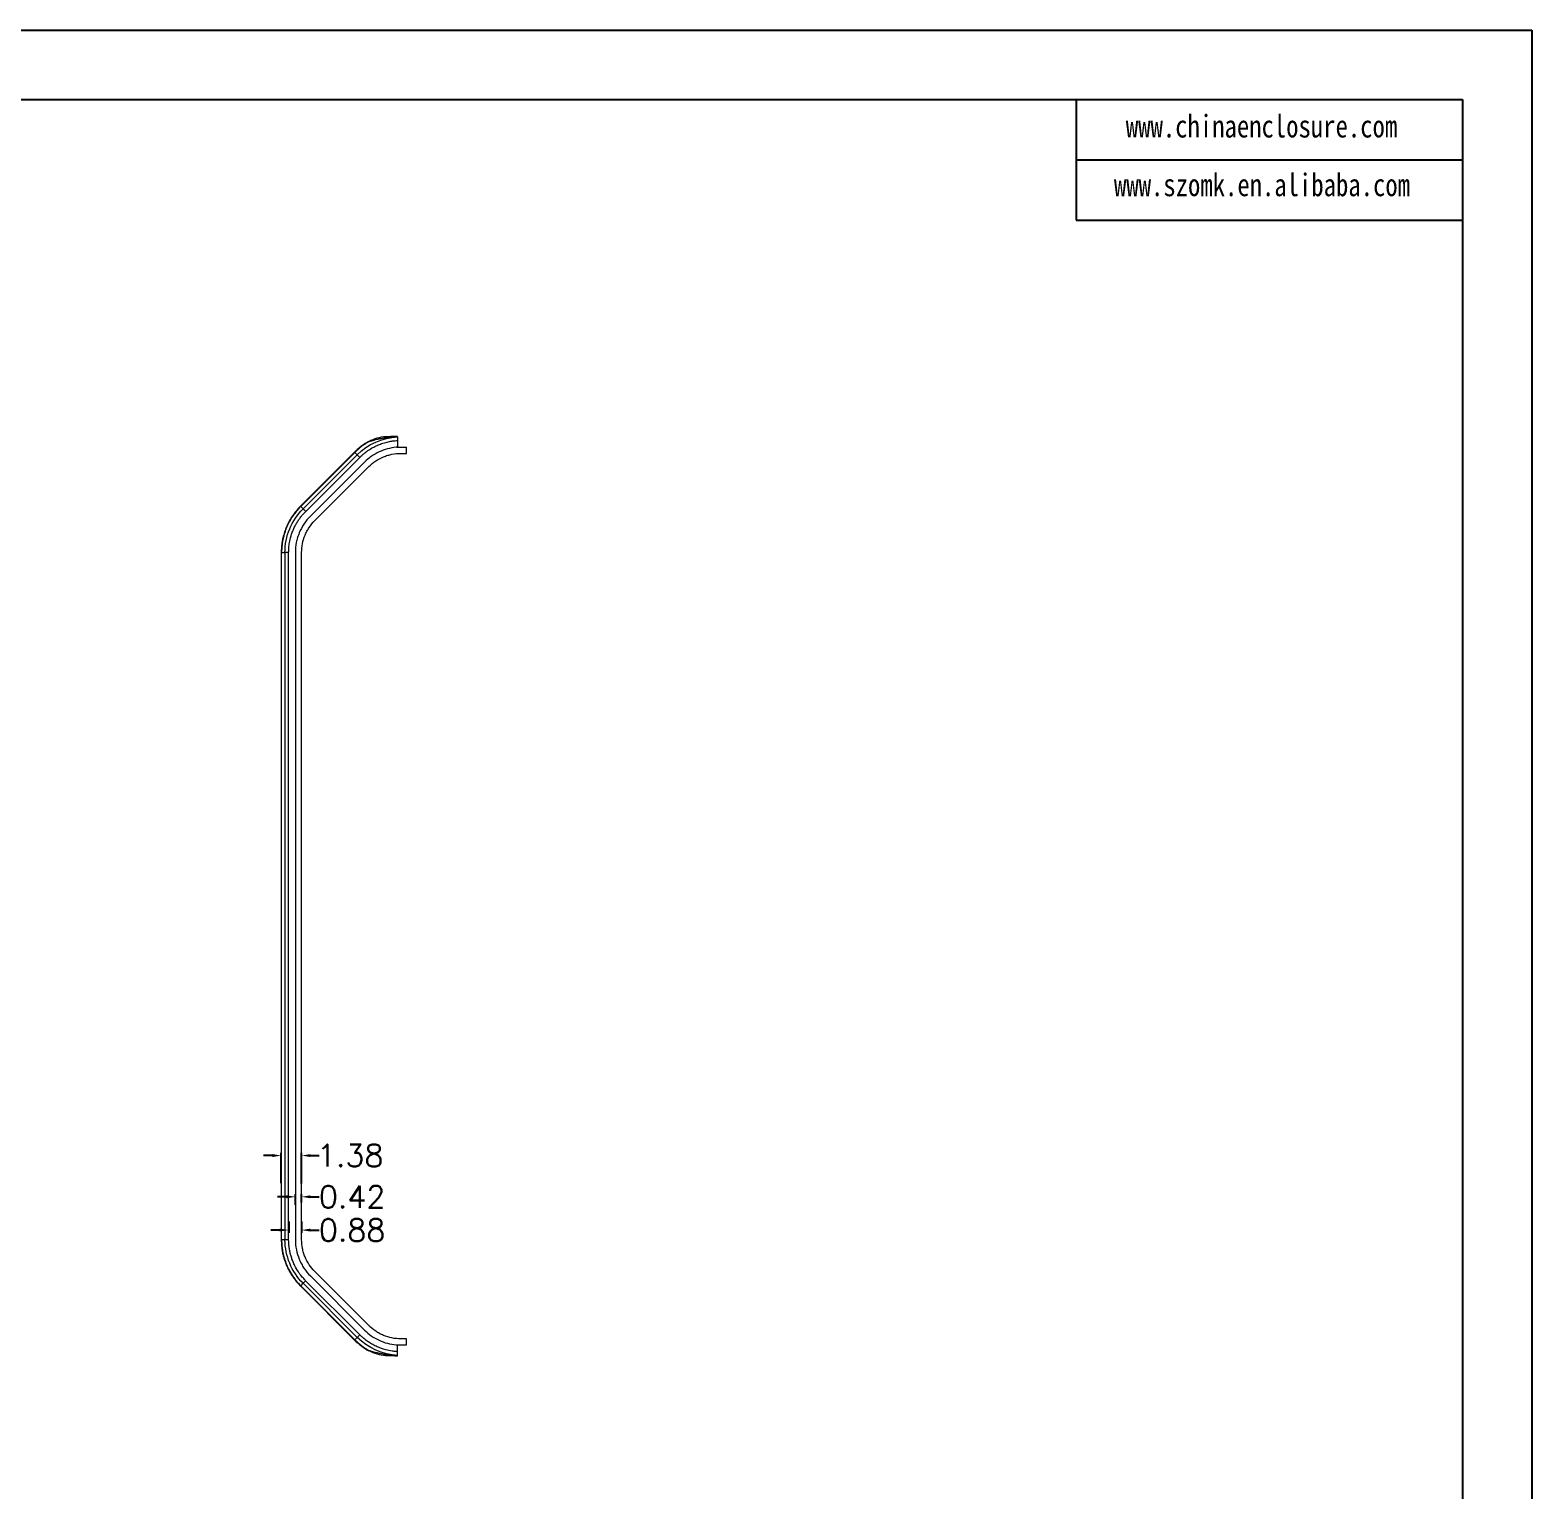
# Model space of a CAD drawing. Header units: inches. Extents: x 1153 to 4140, y 573 to 968.
# Drawn here: x 2847.9 to 2949.5, y 671.7 to 770.5 of the extents above; entities that cross this region are included whole.
import ezdxf

# ---------------------------------------------------------------- set-up
doc = ezdxf.new("R2010")
doc.units = ezdxf.units.IN
doc.layers.add('文字', color=81, linetype='Continuous')
doc.styles.get("Standard").update_dxf_attribs({"font": 'txt', "bigfont": 'gbcbig.shx'})
doc.styles.add('宋体', font='', dxfattribs={"width": 0.8, "height": 3.5})
doc.styles.get('宋体').set_extended_font_data('SimSun')
doc.dimstyles.new('2', dxfattribs={"dimtxt": 1.5, "dimasz": 0.6, "dimexe": 0.18, "dimexo": 0.0625, "dimgap": 0.09, "dimtad": 0, "dimtih": 1, "dimtoh": 1, "dimzin": 0, "dimdsep": 46, "dimtxsty": 'Standard', "dimcen": 0, "dimadec": 0, "dimazin": 2, "dimtfac": 1, "dimtofl": 0, "dimtmove": 0, "dimatfit": 3, "dimfxl": 1, "dimtolj": 1, "dimtzin": 0, "dimarcsym": 0})

# ---------------------------------------------------------------- blocks, each defined once
blk = doc.blocks.new('*D116')
at = {"color": 0, "lineweight": -2, "transparency": 16777216}
for p, q in [((2865.88, 691), (2865.88, 691.73)), ((2866.3, 691.16), (2866.3, 691.73)), ((2865.28, 691.55), (2864.68, 691.55)), ((2866.9, 691.55), (2867.5, 691.55))]:
    blk.add_line(p, q, dxfattribs=at)
at = {"color": 0, "transparency": 16777216}
for points in [[(2865.28, 691.65), (2865.28, 691.45), (2865.88, 691.55)], [(2866.9, 691.65), (2866.9, 691.45), (2866.3, 691.55)]]:
    blk.add_solid(points, dxfattribs=at)
at = {"layer": 'Defpoints', "color": 0, "transparency": 16777216}
for p in [(2865.88, 690.94), (2866.3, 691.55), (2866.3, 691.1)]:
    blk.add_point(p, dxfattribs=at)
at = {"color": 0, "transparency": 16777216, "insert": (2869.72, 691.55), "char_height": 1.5, "attachment_point": 5}
blk.add_mtext('\\A1;0.42', dxfattribs=at)
blk = doc.blocks.new('*D117')
at = {"color": 0, "lineweight": -2, "transparency": 16777216}
for p, q in [((2865.43, 689.88), (2865.43, 689.12)), ((2866.3, 689.88), (2866.3, 689.12)), ((2864.83, 689.3), (2864.23, 689.3)), ((2866.9, 689.3), (2867.5, 689.3))]:
    blk.add_line(p, q, dxfattribs=at)
at = {"color": 0, "transparency": 16777216}
for points in [[(2864.83, 689.4), (2864.83, 689.2), (2865.43, 689.3)], [(2866.9, 689.4), (2866.9, 689.2), (2866.3, 689.3)]]:
    blk.add_solid(points, dxfattribs=at)
at = {"layer": 'Defpoints', "color": 0, "transparency": 16777216}
for p in [(2865.43, 689.94), (2866.3, 689.94), (2866.3, 689.3)]:
    blk.add_point(p, dxfattribs=at)
at = {"color": 0, "transparency": 16777216, "insert": (2869.72, 689.3), "char_height": 1.5, "attachment_point": 5}
blk.add_mtext('\\A1;0.88', dxfattribs=at)
blk = doc.blocks.new('*D118')
at = {"color": 0, "lineweight": -2, "transparency": 16777216}
for p, q in [((2864.33, 694.34), (2863.73, 694.34)), ((2864.93, 692.48), (2864.93, 694.52)), ((2866.3, 692.44), (2866.3, 694.52)), ((2866.9, 694.34), (2867.5, 694.34))]:
    blk.add_line(p, q, dxfattribs=at)
at = {"color": 0, "transparency": 16777216}
for points in [[(2864.33, 694.44), (2864.33, 694.24), (2864.93, 694.34)], [(2866.9, 694.44), (2866.9, 694.24), (2866.3, 694.34)]]:
    blk.add_solid(points, dxfattribs=at)
at = {"layer": 'Defpoints', "color": 0, "transparency": 16777216}
for p in [(2866.3, 694.34), (2864.93, 692.42), (2866.3, 692.38)]:
    blk.add_point(p, dxfattribs=at)
at = {"color": 0, "transparency": 16777216, "insert": (2869.59, 694.34), "char_height": 1.5, "attachment_point": 5}
blk.add_mtext('\\A1;1.38', dxfattribs=at)

msp = doc.modelspace()

# ---------------------------------------------------------------- linework, layer by layer
for p, q in [((2670.154, 770.48), (2949.508, 770.48)), ((2949.508, 770.48), (2949.508, 572.957)), ((2677.383, 765.777), (2944.805, 765.777)), ((2918.678, 765.777), (2918.678, 757.612)), ((2944.805, 765.777), (2944.805, 577.66)), ((2918.678, 761.694), (2944.805, 761.694)), ((2918.678, 757.612), (2944.805, 757.612))]:
    msp.add_line(p, q)
at = {"color": 7, "linetype": 'Continuous', "lineweight": 15}
for p, q in [((2872.799, 742.712), (2872.799, 742.255)), ((2869.883, 741.923), (2866.223, 738.263)), ((2866.24, 738.247), (2869.899, 741.905)), ((2870.06, 741.744), (2866.402, 738.085)), ((2866.578, 737.91), (2870.236, 741.568)), ((2869.899, 741.905), (2870.06, 741.744)), ((2872.734, 742.255), (2872.695, 742.251)), ((2872.734, 742.255), (2873.399, 742.255)), ((2873.011, 741.842), (2873.399, 741.842)), ((2873.399, 741.842), (2873.399, 742.255)), ((2870.556, 741.249), (2866.897, 737.59)), ((2867.197, 737.29), (2870.855, 740.949)), ((2866.402, 738.085), (2866.24, 738.247)), ((2864.928, 735.135), (2864.928, 688.648)), ((2864.951, 735.134), (2865.179, 735.134)), ((2864.951, 688.649), (2864.951, 735.134)), ((2865.179, 735.134), (2865.179, 688.649)), ((2865.428, 688.649), (2865.428, 735.134)), ((2865.88, 735.135), (2865.88, 688.649)), ((2866.304, 688.649), (2866.304, 735.134)), ((2865.179, 688.649), (2864.951, 688.649)), ((2866.24, 685.536), (2866.402, 685.698)), ((2866.402, 685.698), (2870.06, 682.04)), ((2870.236, 682.215), (2866.577, 685.874)), ((2866.897, 686.194), (2870.556, 682.535)), ((2870.855, 682.835), (2867.197, 686.493)), ((2866.223, 685.521), (2869.883, 681.861)), ((2869.899, 681.878), (2866.24, 685.536)), ((2870.06, 682.04), (2869.899, 681.878)), ((2873.399, 681.942), (2873.011, 681.942)), ((2873.399, 681.528), (2873.399, 681.942)), ((2872.695, 681.532), (2872.734, 681.528)), ((2872.734, 681.528), (2873.399, 681.528)), ((2872.799, 681.071), (2872.799, 681.528))]:
    msp.add_line(p, q, dxfattribs=at)
at = {"color": 8, "linetype": 'Continuous', "lineweight": 15}
msp.add_line((2870.804, 681.155), (2870.849, 681.157), dxfattribs=at)
at = {"color": 7, "linetype": 'Continuous', "lineweight": 15}
for centre, radius, start, end in [((2872.068, 740.582), 2.38, 92.03656, 120.66356), ((2872.066, 683.204), 2.381, 239.27144, 268.02038)]:
    msp.add_arc(centre, radius, start, end, dxfattribs=at)
for points, knots in [([(2870.848, 742.653), (2870.689, 742.556), (2870.44, 742.406), (2870.168, 742.187), (2870.025, 742.06), (2869.951, 741.99), (2869.913, 741.953), (2869.894, 741.934), (2869.886, 741.926), (2869.883, 741.923), (2869.882, 741.922), (2869.882, 741.921), (2869.881, 741.921), (2869.881, 741.921)], [0, 0, 0, 0, 0.4594203, 0.7172221, 0.8578242, 0.9315705, 0.9693902, 0.9891192, 0.9966175, 0.9989422, 0.9996444, 0.9998673, 1, 1, 1, 1]), ([(2870.236, 741.568), (2870.263, 741.594), (2870.327, 741.657), (2870.443, 741.763), (2870.599, 741.893), (2870.824, 742.058), (2871.098, 742.227), (2871.409, 742.382), (2871.732, 742.51), (2872.063, 742.607), (2872.373, 742.669), (2872.611, 742.7), (2872.745, 742.708), (2872.799, 742.712)], [0, 0, 0, 0, 0.0389385, 0.0937702, 0.1644731, 0.2510433, 0.3854832, 0.5000389, 0.6136339, 0.7490366, 0.8597141, 0.9434065, 1, 1, 1, 1]), ([(2872.799, 742.974), (2872.774, 742.973), (2872.723, 742.97), (2872.647, 742.966), (2872.572, 742.96), (2872.497, 742.954), (2872.423, 742.947), (2872.348, 742.939), (2872.274, 742.931), (2872.201, 742.922), (2872.055, 742.902), (2871.843, 742.868), (2871.6, 742.821), (2871.38, 742.771), (2871.191, 742.723), (2871.014, 742.676), (2870.909, 742.645), (2870.854, 742.629)], [0, 0, 0, 0, 0.0260828, 0.0522828, 0.0787202, 0.1055117, 0.1327695, 0.1605998, 0.1891024, 0.21837, 0.2484882, 0.3680091, 0.5019724, 0.6224828, 0.7509105, 0.8690942, 1, 1, 1, 1]), ([(2872.799, 742.989), (2872.792, 742.989), (2872.777, 742.988), (2872.757, 742.988), (2872.738, 742.987), (2872.714, 742.986), (2872.683, 742.985), (2872.642, 742.983), (2872.587, 742.982), (2872.525, 742.979), (2872.464, 742.977), (2872.409, 742.975), (2872.36, 742.974), (2872.313, 742.972), (2872.225, 742.969), (2872.131, 742.966), (2872.041, 742.963), (2871.999, 742.961), (2871.983, 742.96)], [0, 0, 0, 0, 0.0105957, 0.0211199, 0.0316379, 0.0414082, 0.0630833, 0.0890265, 0.1259366, 0.18818, 0.2506548, 0.3132047, 0.3758406, 0.4382068, 0.5005776, 0.7502316, 0.9022174, 1, 1, 1, 1]), ([(2872.799, 742.974), (2872.799, 742.976), (2872.799, 742.979), (2872.799, 742.981), (2872.799, 742.982), (2872.799, 742.984), (2872.799, 742.985), (2872.799, 742.988), (2872.799, 742.989), (2872.799, 742.989)], [0, 0, 0, 0, 0.00014004101, 0.00014004101, 0.00014004101, 0.00028008176, 0.00028008176, 0.00028008176, 0.0005612808, 0.0005612808, 0.0005612808, 0.0005612808]), ([(2872.799, 742.961), (2872.799, 742.954), (2872.799, 742.925), (2872.799, 742.834), (2872.799, 742.773), (2872.799, 742.712)], [0, 0, 0, 0, 0.5, 0.5, 1, 1, 1, 1]), ([(2870.236, 741.568), (2870.217, 741.588), (2870.195, 741.609), (2870.155, 741.65), (2870.135, 741.669), (2870.101, 741.703), (2870.087, 741.716), (2870.068, 741.736), (2870.062, 741.741), (2870.06, 741.744)], [0, 0, 0, 0, 0.25, 0.25, 0.5, 0.5, 0.75, 0.75, 1, 1, 1, 1]), ([(2872.695, 742.251), (2872.494, 742.233), (2872.296, 742.197), (2871.906, 742.09), (2871.718, 742.021), (2871.358, 741.852), (2871.184, 741.753), (2870.853, 741.521), (2870.699, 741.392), (2870.556, 741.249)], [0, 0, 0, 0, 0.25, 0.25, 0.5, 0.5, 0.75, 0.75, 1, 1, 1, 1]), ([(2870.855, 740.949), (2870.997, 741.091), (2871.152, 741.217), (2871.486, 741.44), (2871.661, 741.534), (2871.936, 741.647), (2872.029, 741.681), (2872.22, 741.739), (2872.318, 741.763), (2872.612, 741.822), (2872.811, 741.842), (2873.011, 741.842)], [0, 0, 0, 0, 0.25, 0.25, 0.5, 0.5, 0.625, 0.625, 0.75, 0.75, 1, 1, 1, 1]), ([(2866.225, 738.265), (2866.225, 738.265), (2866.223, 738.263), (2866.119, 738.159), (2865.943, 737.965), (2865.732, 737.685), (2865.58, 737.451), (2865.469, 737.259), (2865.388, 737.102), (2865.303, 736.923), (2865.2, 736.674), (2865.105, 736.388), (2865.031, 736.098), (2864.978, 735.823), (2864.945, 735.559), (2864.932, 735.35), (2864.928, 735.232), (2864.928, 735.172), (2864.928, 735.145), (2864.928, 735.136), (2864.928, 735.133), (2864.928, 735.132), (2864.928, 735.132)], [0, 0, 0, 0, 0.00026262, 0.00205405, 0.1268969, 0.22565601, 0.30435531, 0.36720748, 0.41647757, 0.45700743, 0.53806149, 0.64833355, 0.71644272, 0.79571665, 0.89030594, 0.9455547, 0.9760555, 0.99179094, 0.99736884, 0.99912104, 0.99967831, 1, 1, 1, 1]), ([(2866.24, 738.247), (2866.208, 738.214), (2866.141, 738.146), (2866.041, 738.036), (2865.939, 737.915), (2865.834, 737.782), (2865.73, 737.636), (2865.625, 737.478), (2865.523, 737.306), (2865.423, 737.121), (2865.329, 736.921), (2865.24, 736.708), (2865.16, 736.48), (2865.089, 736.237), (2865.03, 735.981), (2864.986, 735.71), (2864.956, 735.427), (2864.953, 735.233), (2864.951, 735.134)], [0, 0, 0, 0, 0.03995646, 0.08289473, 0.12881041, 0.17770168, 0.22956931, 0.2844166, 0.34224941, 0.40307619, 0.46690825, 0.53376031, 0.60365161, 0.67660766, 0.75266301, 0.83186517, 0.91428018, 1, 1, 1, 1]), ([(2865.428, 735.134), (2865.428, 735.175), (2865.429, 735.263), (2865.436, 735.401), (2865.449, 735.556), (2865.471, 735.725), (2865.519, 736), (2865.6, 736.308), (2865.721, 736.633), (2865.835, 736.883), (2865.961, 737.117), (2866.1, 737.336), (2866.249, 737.542), (2866.407, 737.734), (2866.521, 737.851), (2866.578, 737.91)], [0, 0, 0, 0, 0.0398609, 0.0848965, 0.1350951, 0.1904518, 0.2509699, 0.4068142, 0.5000022, 0.5879635, 0.6740252, 0.7582241, 0.8405957, 0.9211753, 1, 1, 1, 1]), ([(2866.897, 737.59), (2866.735, 737.428), (2866.591, 737.252), (2866.337, 736.871), (2866.231, 736.672), (2866.102, 736.359), (2866.063, 736.253), (2865.997, 736.035), (2865.969, 735.924), (2865.902, 735.59), (2865.88, 735.364), (2865.88, 735.135)], [0, 0, 0, 0, 0.25, 0.25, 0.5, 0.5, 0.625, 0.625, 0.75, 0.75, 1, 1, 1, 1]), ([(2866.578, 737.91), (2866.535, 737.953), (2866.492, 737.996), (2866.428, 738.06), (2866.407, 738.081), (2866.402, 738.085)], [0, 0, 0, 0, 0.5, 0.5, 1, 1, 1, 1]), ([(2866.304, 735.134), (2866.304, 735.335), (2866.323, 735.534), (2866.402, 735.928), (2866.46, 736.118), (2866.574, 736.392), (2866.616, 736.482), (2866.71, 736.658), (2866.762, 736.745), (2866.928, 736.994), (2867.055, 737.148), (2867.197, 737.29)], [0, 0, 0, 0, 0.25, 0.25, 0.5, 0.5, 0.625, 0.625, 0.75, 0.75, 1, 1, 1, 1]), ([(2864.933, 735.134), (2864.931, 735.134), (2864.923, 735.134), (2864.939, 735.134), (2864.951, 735.134)], [0, 0, 0, 0, 0.21314846, 1, 1, 1, 1]), ([(2865.428, 735.134), (2865.4, 735.134), (2865.37, 735.134), (2865.313, 735.134), (2865.285, 735.134), (2865.237, 735.134), (2865.218, 735.134), (2865.19, 735.134), (2865.183, 735.134), (2865.179, 735.134)], [0, 0, 0, 0, 0.25, 0.25, 0.5, 0.5, 0.75, 0.75, 1, 1, 1, 1]), ([(2864.928, 688.651), (2864.928, 688.651), (2864.928, 688.649), (2864.928, 688.502), (2864.94, 688.241), (2864.989, 687.894), (2865.046, 687.621), (2865.104, 687.408), (2865.157, 687.239), (2865.224, 687.053), (2865.326, 686.804), (2865.461, 686.534), (2865.614, 686.277), (2865.771, 686.043), (2865.935, 685.833), (2866.073, 685.676), (2866.154, 685.59), (2866.197, 685.547), (2866.216, 685.528), (2866.222, 685.522), (2866.224, 685.519), (2866.225, 685.519), (2866.225, 685.518)], [0, 0, 0, 0, 0.0002601, 0.0020435, 0.1266174, 0.2252777, 0.3038483, 0.3665848, 0.4157455, 0.4562665, 0.537409, 0.6477533, 0.7159147, 0.7952707, 0.8900114, 0.9453871, 0.9759815, 0.9917615, 0.9973559, 0.999115, 0.9996754, 1, 1, 1, 1]), ([(2864.951, 688.649), (2864.951, 688.604), (2864.952, 688.51), (2864.959, 688.363), (2864.972, 688.206), (2864.992, 688.039), (2865.02, 687.863), (2865.058, 687.678), (2865.107, 687.484), (2865.167, 687.283), (2865.241, 687.074), (2865.329, 686.86), (2865.433, 686.642), (2865.555, 686.419), (2865.695, 686.195), (2865.855, 685.971), (2866.036, 685.748), (2866.171, 685.608), (2866.24, 685.536)], [0, 0, 0, 0, 0.03940861, 0.08187386, 0.12739078, 0.17595699, 0.22757271, 0.28224079, 0.33996669, 0.40075855, 0.46462744, 0.53158799, 0.60165942, 0.67486741, 0.75124689, 0.83084613, 0.91373247, 1, 1, 1, 1]), ([(2865.428, 688.649), (2865.367, 688.649), (2865.306, 688.649), (2865.216, 688.649), (2865.186, 688.649), (2865.179, 688.649)], [0, 0, 0, 0, 0.5, 0.5, 1, 1, 1, 1]), ([(2866.577, 685.874), (2866.549, 685.903), (2866.487, 685.965), (2866.394, 686.068), (2866.294, 686.187), (2866.19, 686.322), (2866.03, 686.55), (2865.869, 686.826), (2865.725, 687.141), (2865.629, 687.398), (2865.553, 687.653), (2865.495, 687.906), (2865.456, 688.157), (2865.432, 688.404), (2865.429, 688.568), (2865.428, 688.649)], [0, 0, 0, 0, 0.0398547, 0.0848871, 0.1350853, 0.1904446, 0.2509682, 0.4067761, 0.4999989, 0.5879457, 0.6739991, 0.758196, 0.8405713, 0.9211603, 1, 1, 1, 1]), ([(2865.88, 688.649), (2865.88, 688.42), (2865.902, 688.194), (2865.992, 687.745), (2866.058, 687.529), (2866.188, 687.216), (2866.236, 687.114), (2866.343, 686.914), (2866.401, 686.815), (2866.591, 686.531), (2866.735, 686.355), (2866.897, 686.194)], [0, 0, 0, 0, 0.25, 0.25, 0.5, 0.5, 0.625, 0.625, 0.75, 0.75, 1, 1, 1, 1]), ([(2867.197, 686.493), (2867.055, 686.635), (2866.928, 686.79), (2866.705, 687.124), (2866.612, 687.299), (2866.498, 687.574), (2866.465, 687.667), (2866.407, 687.858), (2866.382, 687.956), (2866.323, 688.25), (2866.304, 688.448), (2866.304, 688.649)], [0, 0, 0, 0, 0.25, 0.25, 0.5, 0.5, 0.625, 0.625, 0.75, 0.75, 1, 1, 1, 1]), ([(2866.577, 685.874), (2866.558, 685.854), (2866.537, 685.833), (2866.496, 685.792), (2866.476, 685.773), (2866.443, 685.739), (2866.429, 685.725), (2866.41, 685.706), (2866.404, 685.7), (2866.402, 685.698)], [0, 0, 0, 0, 0.25, 0.25, 0.5, 0.5, 0.75, 0.75, 1, 1, 1, 1]), ([(2873.011, 681.942), (2872.811, 681.942), (2872.612, 681.961), (2872.218, 682.04), (2872.028, 682.098), (2871.753, 682.212), (2871.663, 682.254), (2871.487, 682.348), (2871.401, 682.4), (2871.151, 682.566), (2870.997, 682.693), (2870.855, 682.835)], [0, 0, 0, 0, 0.25, 0.25, 0.5, 0.5, 0.625, 0.625, 0.75, 0.75, 1, 1, 1, 1]), ([(2869.881, 681.862), (2869.881, 681.862), (2869.882, 681.862), (2870.035, 681.708), (2870.339, 681.44), (2870.684, 681.23), (2870.843, 681.133)], [0, 0, 0, 0, 0.0001314, 0.0010477, 0.5373086, 1, 1, 1, 1]), ([(2870.236, 682.215), (2870.193, 682.172), (2870.15, 682.129), (2870.086, 682.065), (2870.065, 682.044), (2870.06, 682.04)], [0, 0, 0, 0, 0.5, 0.5, 1, 1, 1, 1]), ([(2872.799, 681.071), (2872.766, 681.073), (2872.644, 681.081), (2872.374, 681.112), (2871.938, 681.203), (2871.499, 681.359), (2871.124, 681.544), (2870.86, 681.703), (2870.626, 681.87), (2870.418, 682.039), (2870.295, 682.158), (2870.236, 682.215)], [0, 0, 0, 0, 0.0339558, 0.12851906, 0.28345945, 0.49887227, 0.61329127, 0.72060035, 0.82081895, 0.91395385, 1, 1, 1, 1]), ([(2870.556, 682.535), (2870.698, 682.392), (2870.853, 682.262), (2871.184, 682.031), (2871.357, 681.931), (2871.718, 681.762), (2871.906, 681.693), (2872.296, 681.586), (2872.494, 681.55), (2872.695, 681.532)], [0, 0, 0, 0, 0.25, 0.25, 0.5, 0.5, 0.75, 0.75, 1, 1, 1, 1]), ([(2870.849, 681.157), (2870.877, 681.149), (2870.932, 681.132), (2871.016, 681.108), (2871.1, 681.085), (2871.219, 681.054), (2871.378, 681.014), (2871.599, 680.965), (2871.841, 680.917), (2872.071, 680.88), (2872.256, 680.856), (2872.39, 680.841), (2872.525, 680.828), (2872.661, 680.818), (2872.753, 680.814), (2872.799, 680.811)], [0, 0, 0, 0, 0.0670798, 0.1311339, 0.1921955, 0.2503032, 0.379143, 0.499386, 0.6328195, 0.7518246, 0.8053901, 0.8564081, 0.9054269, 0.9530656, 1, 1, 1, 1]), ([(2871.983, 680.824), (2872.012, 680.823), (2872.068, 680.821), (2872.163, 680.818), (2872.26, 680.815), (2872.358, 680.811), (2872.437, 680.809), (2872.496, 680.807), (2872.536, 680.805), (2872.593, 680.803), (2872.665, 680.801), (2872.729, 680.799), (2872.767, 680.797), (2872.788, 680.797), (2872.799, 680.796)], [0, 0, 0, 0, 0.1663211, 0.3327173, 0.4989749, 0.6236368, 0.7483187, 0.7771932, 0.8123808, 0.8767063, 0.9386411, 0.9690439, 0.9846714, 1, 1, 1, 1]), ([(2872.799, 680.822), (2872.799, 680.829), (2872.799, 680.859), (2872.799, 680.95), (2872.799, 681.01), (2872.799, 681.071)], [0, 0, 0, 0, 0.5, 0.5, 1, 1, 1, 1]), ([(2872.799, 680.796), (2872.799, 680.796), (2872.799, 680.797), (2872.799, 680.8), (2872.799, 680.801), (2872.799, 680.803), (2872.799, 680.805), (2872.799, 680.807), (2872.799, 680.809), (2872.799, 680.811)], [0, 0, 0, 0, 0.00028149343, 0.00028149343, 0.00028149343, 0.00042257484, 0.00042257484, 0.00042257484, 0.00056376604, 0.00056376604, 0.00056376604, 0.00056376604])]:
    msp.add_open_spline(points, degree=3, knots=knots, dxfattribs=at)
for points in [[(2870.854, 742.629), (2870.506, 742.434), (2870.183, 742.191), (2869.899, 741.905)], [(2870.06, 741.744), (2870.783, 742.469), (2871.771, 742.909), (2872.799, 742.961)], [(2865.179, 735.134), (2865.177, 736.232), (2865.623, 737.302), (2866.402, 738.085)], [(2866.402, 685.698), (2865.624, 686.473), (2865.182, 687.544), (2865.18, 688.649)], [(2869.899, 681.878), (2870.182, 681.594), (2870.503, 681.352), (2870.849, 681.157)], [(2872.799, 680.822), (2871.778, 680.874), (2870.792, 681.311), (2870.06, 682.04)]]:
    msp.add_open_spline(points, degree=3, dxfattribs=at)
at = {"color": 8, "linetype": 'Continuous', "lineweight": 15}
for points, knots in [([(2870.854, 742.629), (2870.824, 742.63), (2870.793, 742.631), (2870.809, 742.631), (2870.809, 742.631)], [0, 0, 0, 0, 0.9969114, 1, 1, 1, 1]), ([(2869.886, 741.918), (2869.885, 741.92), (2869.879, 741.925), (2869.89, 741.914), (2869.899, 741.905)], [0, 0, 0, 0, 0.21364, 1, 1, 1, 1]), ([(2866.227, 685.524), (2866.226, 685.522), (2866.22, 685.517), (2866.232, 685.528), (2866.24, 685.536)], [0, 0, 0, 0, 0.21364, 1, 1, 1, 1])]:
    msp.add_open_spline(points, degree=3, knots=knots, dxfattribs=at)

# ---------------------------------------------------------------- texts
at = {"layer": '文字', "color": 0, "char_height": 1.53281, "width": 26.92992, "attachment_point": 1, "style": '宋体'}
for s, insert in [('www.chinaenclosure.com', (2922.044, 764.743)), ('www.szomk.en.alibaba.com', (2921.242, 760.773))]:
    msp.add_mtext(s, dxfattribs=dict(at, insert=insert))

# ---------------------------------------------------------------- dimensions: what is measured, and where the dimension line sits
for base, p1, p2, picture, middle in [((2866.304, 694.344), (2864.928, 692.422), (2866.304, 692.382), '*D118', (2869.594, 694.344)), ((2866.304, 691.547), (2865.88, 690.938), (2866.304, 691.098), '*D116', (2869.719, 691.547)), ((2866.304, 689.301), (2865.428, 689.943), (2866.304, 689.943), '*D117', (2869.719, 689.301))]:
    dim = msp.add_linear_dim(base=base, p1=p1, p2=p2, dimstyle='2')
    dim.commit()
    dim.dimension.update_dxf_attribs({"geometry": picture, "text_midpoint": middle})

doc.saveas('drawing.dxf')
